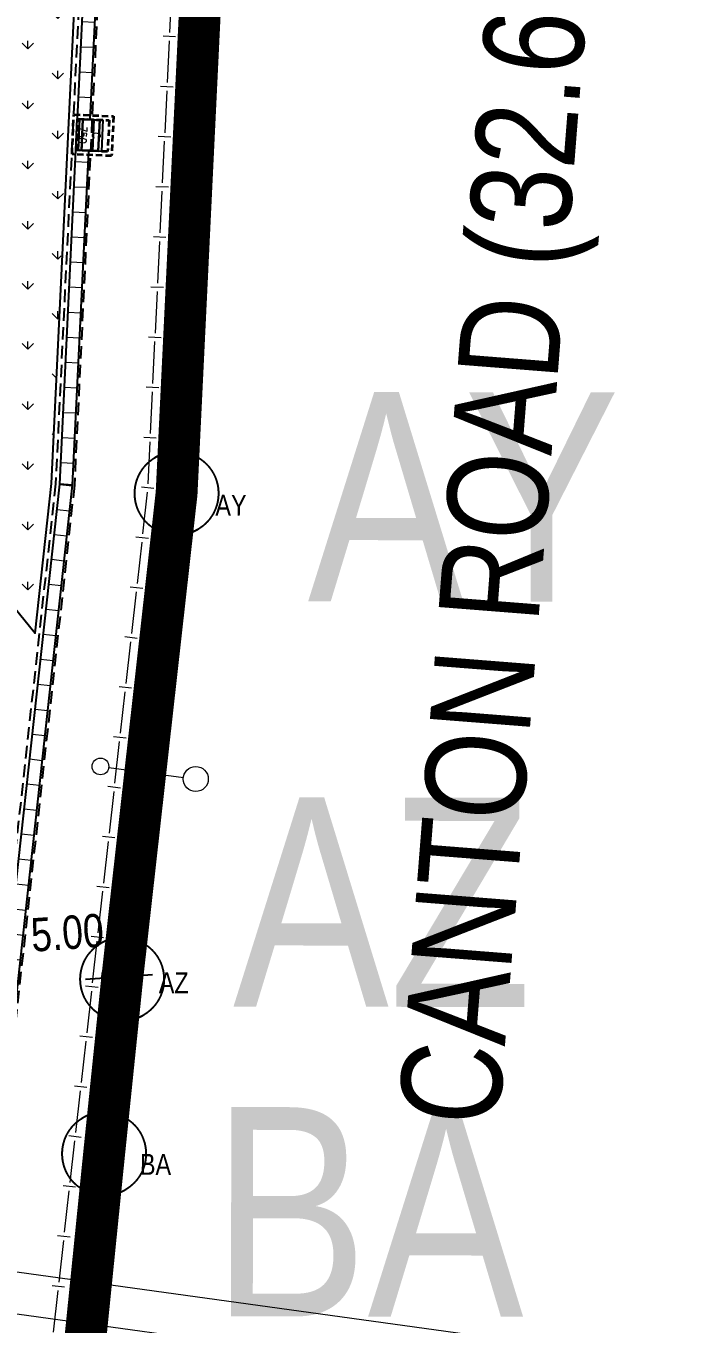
# Model space of a CAD drawing. Header units: millimetres. Extents: x 834681283 to 835686922, y 817551134 to 819407044.
# Drawn here: x 835640055 to 835655813, y 818163208 to 818194229 of the extents above; entities that cross this region are included whole.
import ezdxf
from ezdxf.enums import TextEntityAlignment as Align
from ezdxf.xclip import XClip

# ---------------------------------------------------------------- set-up
doc = ezdxf.new("R2010")
doc.units = ezdxf.units.MM
doc.header["$LTSCALE"] = 1200
doc.header["$MEASUREMENT"] = 0
doc.header["$XCLIPFRAME"] = 0
for name, pattern in [('12027_SITE$0$HIDDENX2', [0.75, 0.5, -0.25]), ('P01-MAGP-EVA-GREENERY$0$HIDDEN', [0.375, 0.25, -0.125]), ('P01-MAGP-EVA-GREENERY$0$HIDDEN2', [0.1875, 0.125, -0.0625]), ('SITE BOUNDARY$0$DASHDOT', [1, 0.5, -0.25, 0, -0.25]), ('SITE BOUNDARY$0$PHANTOM', [2.5, 1.25, -0.25, 0.25, -0.25, 0.25, -0.25])]:
    doc.linetypes.add(name, pattern=pattern)
doc.layers.get('Defpoints').update_dxf_attribs({"color": 15})
for name, color, linetype, lineweight in [('12027_SITE$0$00_Base_Plan', 8, 'Continuous', 18), ('P01-MAAN-P-EVA$0$AR-F-LEV_AR_BS_', 4, 'Continuous', 25), ('P01-MAGP-EVA-GREENERY$0$AR-HATCH_AR_', 8, 'Continuous', 13), ('P01-MAGP-EVA-GREENERY$0$DR-FLD', 8, 'Continuous', 25), ('P01-MAGP-EVA-GREENERY$0$DR-PIT', 8, 'P01-MAGP-EVA-GREENERY$0$HIDDEN2', 35), ('P01-MAGP-EVA-GREENERY$0$ROAD KERB', 3, 'Continuous', 40), ('SITE BOUNDARY$0$AR-SIMS_BL_400', 1, 'SITE BOUNDARY$0$PHANTOM', 140)]:
    doc.layers.add(name, color=color, linetype=linetype, lineweight=lineweight)
for name, color, linetype in [('P01-MAAN-P-EVA$0$AW-TXT-FS', 4, 'Continuous'), ('P01-MAGP-EVA-GREENERY$0$AR-LANDS_AR_MI_', 9, 'Continuous'), ('P01-MAGP-EVA-GREENERY$0$SURFACE CHANNEL', 8, 'Continuous'), ('SITE BOUNDARY$0$AR-SIMS_BL_SB_400', 4, 'SITE BOUNDARY$0$PHANTOM'), ('SITE BOUNDARY$0$AR-SITE-TXT_AR_BS_', 4, 'Continuous')]:
    doc.layers.add(name, color=color, linetype=linetype)
doc.layers.add('P01-MAGP-EVA-GREENERY$0$0L_UTIL_MANHOLE LID SIZE', color=8, linetype='Continuous', plot=False)
doc.styles.add('P01-MAAN-P-EVA$0$ARIAL', font='arial.ttf', dxfattribs={"width": 0.8})
doc.styles.add('P01-MAAN-P-EVA$0$RLP-SIMPLEX', font='simplex.shx', dxfattribs={"width": 0.8})
doc.styles.add('P01-MAAN-P-EVA$0$Style-Arial', font='arial.ttf')
doc.styles.add('P01-MAGP-EVA-GREENERY$0$simplex', font='SIMPLEX.shx', dxfattribs={"width": 0.8})
doc.styles.add('SITE BOUNDARY$0$CAD_2500_2.5mm', font='arial.ttf', dxfattribs={"height": 6.250000000000001})

# ---------------------------------------------------------------- blocks, each defined once
blk = doc.blocks.new('P01-MAAN-P-EVA$0$LEV1')
for p, q in [((0, 2.000000000043656), (0, -2.000000000043656)), ((-2.000000000043656, 0), (2.000000000043656, 0)), ((-0.9989641103552458, 0.04550501362336945), (0, 0.04550501362336945)), ((-0.9893575142723421, 0.1455050136255522), (0, 0.1455050136255522)), ((-0.969395320975309, 0.245505013627735), (0, 0.245505013627735)), ((0.9989641103552458, -0.04550501362336945), (0, -0.04550501362336945)), ((0.9893575142727968, -0.1455050136255522), (0, -0.1455050136255522)), ((0.969395320975309, -0.245505013627735), (0, -0.245505013627735)), ((0.9384169039385597, -0.3455050136299178), (0, -0.3455050136299178)), ((0.8952794440092475, -0.4455050136321006), (0, -0.4455050136321006)), ((0.838107558815409, -0.5455050136342834), (0, -0.5455050136342834)), ((0.7637560326502353, -0.6455050136364662), (0, -0.6455050136364662)), ((0.6665000185194003, -0.745505013638649), (0, -0.745505013638649)), ((0.5339674821098015, -0.8455050136408317), (0, -0.8455050136408317)), ((0.3256075386316297, -0.9455050136430145), (0, -0.9455050136430145))]:
    blk.add_line(p, q)
blk.add_circle((0, 0), 1.000000000021828)
blk = doc.blocks.new('P01-MAAN-P-EVA$0$F-LEV')
for p, q in [((-0.5339674821098015, 0.8455050136408317), (0, 0.8455050136408317)), ((-0.3256075386316297, 0.9455050136430145), (0, 0.9455050136430145)), ((-0.9384169039385597, 0.3455050136299178), (0, 0.3455050136299178)), ((-0.8952794440092475, 0.4455050136321006), (0, 0.4455050136321006)), ((-0.838107558815409, 0.5455050136342834), (0, 0.5455050136342834)), ((-0.7637560326502353, 0.6455050136364662), (0, 0.6455050136364662)), ((-0.6665000185194003, 0.745505013638649), (0, 0.745505013638649))]:
    blk.add_line(p, q)
blk.add_blockref('P01-MAAN-P-EVA$0$LEV1', (0, 0))
at = {"style": 'P01-MAAN-P-EVA$0$RLP-SIMPLEX', "width": 0.8}
blk.add_attdef('FFL', (1.499999999999545, 1.000000000000909), '', height=2, dxfattribs=at)
blk = doc.blocks.new('P01-MAAN-P-EVA')
at = {"layer": 'P01-MAAN-P-EVA$0$AR-F-LEV_AR_BS_'}
ref = blk.add_blockref('P01-MAAN-P-EVA$0$F-LEV', (835642278.7001215, 818171506.5827678), dxfattribs=dict(at, xscale=399.9999999886597, yscale=400.0000000000001, zscale=400.0000000000002, rotation=3.998588288781939))
ref.add_attrib('FFL', '5.00', dxfattribs={"layer": '0', "height": 799.9999999999998, "rotation": 3.998591580459447, "style": 'P01-MAAN-P-EVA$0$Style-Arial', "width": 0.8}).set_placement((835641043.9148012, 818172564.0928545), align=Align.MIDDLE)
at = {"layer": 'P01-MAAN-P-EVA$0$AW-TXT-FS', "insert": (835648960.0946434, 818168092.1649772), "char_height": 2400, "width": 78473.73806279896, "attachment_point": 1, "rotation": 85.4986947412282, "style": 'P01-MAAN-P-EVA$0$ARIAL'}
blk.add_mtext('CANTON ROAD (32.6m WIDTH)', dxfattribs=at)
blk = doc.blocks.new('12027_SITE$0$RAILING')
at = {"layer": '12027_SITE$0$00_Base_Plan'}
for p, q in [((-1.199999999953434, 0.15), (-1.199999999953434, -0.15)), ((-1.099999999976717, 0), (-0.1000000000931323, 0))]:
    blk.add_line(p, q, dxfattribs=at)
blk = doc.blocks.new('12027_SITE')
at = {"layer": '12027_SITE$0$00_Base_Plan'}
blk.add_line((835336.0532060221, 818155.7656967407), (835337.8374458973, 818155.5305012414), dxfattribs=at)
at = {"layer": '12027_SITE$0$00_Base_Plan', "linetype": '12027_SITE$0$HIDDENX2'}
blk.add_lwpolyline([(835353.4131998521, 818140.0070079088), (835329.864131505, 818143.256221638), (835330.0008129226, 818144.2468366944), (835353.5498812697, 818140.9976229653)], close=True, dxfattribs=at)
at = {"layer": '12027_SITE$0$00_Base_Plan'}
for centre, radius in [((835335.8549213074, 818155.7918342983), 0.2), ((835338.1348729695, 818155.4912949051), 0.3)]:
    blk.add_circle(centre, radius, dxfattribs=at)
at = {"layer": '12027_SITE$0$00_Base_Plan', "linetype": 'Continuous', "extrusion": (0, 0, -1)}
blk.add_arc((-835562.5124095755, 818120.9432826231), 228.0888608780303, 354.6985188886439, 7.498671088506134, dxfattribs=at)
at = {"layer": '12027_SITE$0$00_Base_Plan'}
for p, rotation in [((835337.5024753339, 818173.2350618688), 267.243464065374), ((835337.4447648494, 818172.0364503805), 267.243464065374), ((835337.3870543649, 818170.8378388921), 267.243464065374), ((835337.3293438804, 818169.6392274038), 267.243464065374), ((835337.2716333959, 818168.4406159155), 267.243464065374), ((835337.2139229114, 818167.2420044271), 267.243464065374), ((835337.156212427, 818166.0433929388), 267.243464065374), ((835337.0985019425, 818164.8447814505), 267.243464065374), ((835337.040791458, 818163.6461699621), 267.243464065374), ((835336.9830809735, 818162.4475584738), 267.243464065374), ((835336.8524472112, 818161.2546901575), 263.7503116052162), ((835336.7187224483, 818160.0621643978), 263.6018236177184), ((835336.5849976855, 818158.869638638), 263.6018236177184), ((835336.4512729227, 818157.6771128782), 263.6018236177184), ((835336.3175481597, 818156.4845871185), 263.6018236177184), ((835336.1838233968, 818155.2920613588), 263.6018236177184), ((835336.0500986339, 818154.0995355991), 263.6018236177184), ((835335.9163738709, 818152.9070098394), 263.6018236177184), ((835335.782649108, 818151.7144840797), 263.6018236177184), ((835335.6489243452, 818150.5219583199), 263.6018236177184), ((835335.5151995823, 818149.3294325601), 263.6018236177184), ((835335.3814748195, 818148.1369068003), 263.6018236177184), ((835335.2477500567, 818146.9443810405), 263.6018236177184), ((835335.1140252938, 818145.7518552807), 263.6018236177184), ((835334.980300531, 818144.5593295209), 263.6018236177184), ((835334.8465757682, 818143.3668037611), 263.6018236177184), ((835334.7128510054, 818142.1742780013), 263.6018236177184)]:
    blk.add_blockref('12027_SITE$0$RAILING', p, dxfattribs=dict(at, rotation=rotation))
blk = doc.blocks.new('SITE BOUNDARY$0$x-boundary')
at = {"layer": 'Defpoints', "color": 30, "linetype": 'SITE BOUNDARY$0$DASHDOT', "const_width": 1, "flags": 128}
blk.add_lwpolyline([(834949.3954564634, 818181.6126474156), (834966.1220000002, 818181.875), (835118.343, 818191.353), (835121.7105681469, 818191.5577918736, 0.3472249984914402), (835144.525800356, 818179.0100601336), (835205.8388638046, 818189.2638885644), (835226.760311512, 818192.7627352992, 0.04236734534605296), (835251.3438937684, 818199.0501133072), (835253.4962581748, 818199.8746463032), (835336.548, 818205.447), (835336.791, 818204.998), (835338.0059999999, 818193.445), (835338.387, 818177.043), (835337.676, 818162.317), (835336.3740000001, 818150.707), (835335.943, 818146.535), (835335.078, 818138.01), (835334.561, 818125.55), (835334.745, 818110.3709999999), (835335.806, 818094.515), (835339.776, 818071.453), (835344.225, 818019.2459999999), (835265.0079999999, 818008.1570059188), (835250.1450000006, 818006.082), (835219.5149999999, 818003.188), (835170.7829999999, 817998.958), (834937.715, 817969.156), (834936.337, 817964.5340000001), (834919.733, 817960.869036), (834910.448, 817961.875), (834892.2609999999, 817958.575), (834867.11, 817956.1579999999), (834854.7629999999, 817954.218), (834831.796, 817952.938), (834809.122, 817948.913), (834805.332, 817949.701), (834786.498, 817945.16), (834739.363, 817940.207), (834722.401, 817937.921), (834717.8940000001, 817936.6490000001), (834708.2590399999, 817935.0490000001), (834694.5809999999, 817933.5090000001), (834687.683, 817936.854), (834552.2509999999, 817919.4890000001), (834427.4809999999, 817871.8559976991), (834422.426, 817865.90602), (834398.36, 817846.373992), (834371.127, 817819.016), (834357.334, 817802.65), (834345.460018, 817778.03), (834335.418, 817757.9190000001, -0.3055422434766821), (834321.1309999999, 817746.233), (834302.565, 817746.0080385001), (834292.36, 817748.208), (834267.6009999999, 817746.622), (834095.099, 817746.458), (834084.478, 817748.7490000001), (834079.554, 817752.5240000001), (834078.066, 817752.6199630001), (834069.088, 817746.181), (834066.2109999999, 817746.056), (834061.445, 817746.7729999999), (834056.724, 817746.618), (834047.613, 817747.372), (834032.030983, 817756.594), (834014.286, 817769.672), (833995.2170000001, 817786.385), (833980.295, 817801.7629999999), (833962.533, 817823.975), (833953.531, 817838.011), (833947.358, 817854.992), (833946.924, 818070.715, -0.2154508515418256), (834003.5669999999, 818209.6619804449), (834003.5129999999, 818271.667), (834240.0059999999, 818271.9090000001), (834328.819, 818399.5030062578), (834368.25, 818372.187), (834334.0040000001, 818320.998), (834339.8389999826, 818317.115000011, -0.4149358039952789), (834340.6700001019, 818312.9480001539), (834325.1040000004, 818289.698, -0.3405885872195328), (834311.2229998113, 818285.0279999999, 0.3847237820261966), (834290.2579999996, 818276.0959999999, -0.0458058889657817), (834261.1319999867, 818214.4920000001), (834162.9800000002, 818056.875, 0.2356932062222075), (834159.885, 818024.2), (834158.3459999999, 818022.4049999999, 0.2102691850557803), (834181.316, 818000.738), (834182.8130000001, 818002.485, 0.2311735244485605), (834214.984000002, 818007.15), (834353.4700000021, 818101.5090000001, 0.02563671911603136), (834365.515999998, 818111.3049999982), (834369.3020000014, 818114.837), (834377.863, 818123.104, -0.4178936957615127), (834382.132, 818123.056), (834386.2199999987, 818118.822, 0.4262022271463924), (834389.1280000036, 818118.6900000033), (834428.7900000004, 818156.9890000001, -0.5375997577145221), (834433.6760000006, 818155.9040000001), (834433.728, 818152.4870000001), (834438.2799999999, 818169.875), (834460.8249999995, 818185.6390000001, -0.3901729404018224), (834489.6799999999, 818188.941), (834492.8119999999, 818186.375), (834497.7500000019, 818181.8120000004, 0.1251081027996165), (834546.3119999999, 818161.687), (834570.5620000005, 818158.5), (834615.0619999996, 818157.312), (834652.5619999999, 818159.937), (834669.6814234746, 818161.9059850451), (834700.2167568029, 818162.108325962), (834709.8281342128, 818162.6720262696), (834837.9847178684, 818163.5212497002, 0.02644429543037592), (834854.445244273, 818164.501851758, 0.001856966815730646), (834855.5961878177, 818164.6360715672, 0.05525627884412565), (834860.3160539342, 818165.7422156282, 0.2310861750518882), (834874.0166033007, 818180.130981288), (834880.6890000012, 818180.535), (834904.7433445249, 818180.9122877186, 0.07731153682373477), (834909.1861099771, 818172.2806775658, 0.2675364860743751), (834920.0296747052, 818167.4602500092, 0.03637713302788992), (834937.2444777816, 818170.5438335758, 0.2494171956158532)], format="xyb", close=True, dxfattribs=at)
at = {"layer": 'Defpoints', "color": 30}
for centre in [(835337.6760000166, 818162.317299989), (835336.3740000167, 818150.7072999891), (835335.9430000166, 818146.535299989)]:
    blk.add_circle(centre, 1, dxfattribs=at)
at = {"layer": 'Defpoints', "color": 30, "style": 'SITE BOUNDARY$0$CAD_2500_2.5mm', "oblique": 359.9999987515612, "width": 0.8}
for s, p in [('AY', (835340.8118121208, 818159.7401569746)), ('AZ', (835339.0259521211, 818150.0535641831)), ('BA', (835338.5181763998, 818142.652389589))]:
    blk.add_text(s, height=5, rotation=359.909184058951, dxfattribs=at).set_placement(p)
blk = doc.blocks.new('SITE BOUNDARY')
at = {"layer": 'SITE BOUNDARY$0$AR-SIMS_BL_400', "ltscale": 3, "const_width": 0.2}
blk.add_lwpolyline([(835205.967713655, 818187.3215969054), (835227.4017731363, 818191.1423574201, 0.04919379695137301), (835256.6874020555, 818199.3961517689), (835258.8234410972, 818200.232073454), (835285.938085068, 818202.0513295376), (835285.9727178891, 818201.4156632093), (835309.2716431464, 818202.6718212748), (835309.2208451042, 818203.6140114499), (835336.548215934, 818205.4478256224), (835336.7910000669, 818204.998000004), (835338.0060000003, 818193.445), (835338.3870000002, 818177.043), (835337.6760000006, 818162.317), (835336.3740000002, 818150.7069999996), (835335.9430000004, 818146.5350000003), (835335.0780000007, 818138.0100000005), (835334.5610000003, 818125.5499999999), (835334.7450000006, 818110.3709999997), (835335.6156377018, 818097.3093875501), (835212.7614046936, 818088.7203368283)], format="xyb", close=True, dxfattribs=at)
at = {"layer": 'SITE BOUNDARY$0$AR-SIMS_BL_400', "color": 4}
for centre in [(835337.6760000669, 818162.317000004), (835336.3740000675, 818150.707000004), (835335.9430000671, 818146.5350000041)]:
    blk.add_circle(centre, 0.4, dxfattribs=at)
at = {"layer": 'SITE BOUNDARY$0$AR-SIMS_BL_SB_400', "ltscale": 5, "const_width": 0.5}
blk.add_lwpolyline([(835144.6618437314, 818176.3934268437), (835227.4017731363, 818191.1423574201, 0.0491937969499723), (835256.6874020555, 818199.3961517689), (835258.8234410972, 818200.232073454), (835285.938085068, 818202.0513295376), (835285.9727178891, 818201.4156632093), (835309.2716431464, 818202.6718212748), (835309.2208451042, 818203.6140114499), (835336.548215934, 818205.4478256224), (835336.7910000669, 818204.998000004), (835338.0060000003, 818193.445), (835338.3870000002, 818177.043), (835337.6760000006, 818162.317), (835336.3740000002, 818150.7069999996), (835335.9430000004, 818146.5350000003), (835335.0780000007, 818138.0100000005), (835334.5610000003, 818125.5499999999), (835334.7450000006, 818110.3709999997), (835335.6156373599, 818097.309387531), (835335.806, 818094.515), (835339.776, 818071.453)], format="xyb", dxfattribs=at)
at = {"layer": 'Defpoints'}
blk.add_blockref('SITE BOUNDARY$0$x-boundary', (-7.830330895686188e-06, 7.990685761072314e-06), dxfattribs=at)
at = {"layer": 'SITE BOUNDARY$0$AR-SITE-TXT_AR_BS_', "color": 4, "style": 'SITE BOUNDARY$0$CAD_2500_2.5mm', "oblique": 359.9999987515612, "width": 0.8}
for s, p in [('AY', (835338.6033416933, 818161.7833710283)), ('AZ', (835337.2509907648, 818150.37347717)), ('BA', (835336.7989057227, 818146.0328421146))]:
    blk.add_text(s, height=0.5, rotation=359.9091840593211, dxfattribs=at).set_placement(p)
blk = doc.blocks.new('P01-MAGP-EVA-GREENERY$0$CATCHPIT COVER')
at = {"layer": 'Defpoints', "ltscale": 25.4}
for points in [[(-0.5826596021652222, 1.311302185058594e-06), (749.4173398017883, 9.5367431640625e-07), (749.417339682579, -74.99999916553497), (-0.5826596021652222, -74.99999916553497)], [(-0.5826598405838013, -74.99999976158142), (749.4173398017883, -74.99999940395355), (749.4173395633698, -474.9999996423721), (-0.5826600790023804, -474.9999997615814)], [(7.417340040206909, -82.99999976158142), (741.4173400402069, -82.99999940395355), (741.4173398017883, -466.9999997615814), (7.41733980178833, -466.9999998807907)], [(-0.5826601982116699, -475.0000001192093), (749.417339682579, -475.0000002384186), (749.4173398017883, -550.0000002384186), (-0.5826601982116699, -550.0000004768372)]]:
    blk.add_lwpolyline(points, close=True, dxfattribs=at)
for points in [[(599.4173409938812, -75.00000071525574), (674.4173412322998, -75.00000071525574)], [(599.4173407554626, -475.0000003576279), (674.4173412322998, -475.0000001192093)]]:
    blk.add_lwpolyline(points, dxfattribs=at)
at = {"layer": 'P01-MAGP-EVA-GREENERY$0$0L_UTIL_MANHOLE LID SIZE', "ltscale": 25.4}
for points in [[(149.4173415899277, -75), (74.4173412322998, -75.00000071525574)], [(149.4173413515091, -475.0000005960464), (74.4173413515091, -475.0000002384186)]]:
    blk.add_lwpolyline(points, dxfattribs=at)
at = {"layer": 'P01-MAGP-EVA-GREENERY$0$DR-PIT', "linetype": 'P01-MAGP-EVA-GREENERY$0$HIDDEN2'}
for points in [[(849.4322682970418, -699.9894439444189), (-100.5826595862707, -700.0897376228927), (-100.5826597373114, 250.2770612496669), (849.2907991570135, 247.6489475879261)], [(749.4173401594162, -600.0000020265579), (-0.5826596021652222, -600.0791800022125), (-0.5826597213745117, 149.9999980926514), (749.3056854009628, 147.92520403862)]]:
    blk.add_lwpolyline(points, close=True, dxfattribs=at)
at = {"layer": 'Defpoints', "ltscale": 25.4, "insert": (376.9602319002151, -305.1744832992554), "char_height": 199.9999999999999, "attachment_point": 5, "style": 'P01-MAGP-EVA-GREENERY$0$simplex'}
blk.add_mtext_dynamic_manual_height_columns('C\\P750', width=936.644001029827, gutter_width=2.5, heights=[0], dxfattribs=at)
blk = doc.blocks.new('P01-MAGP-EVA-GREENERY')
at = {"layer": 'P01-MAGP-EVA-GREENERY$0$AR-HATCH_AR_'}
h = blk.add_hatch(dxfattribs=at)
h.set_pattern_fill('GRASS', color=256, scale=40, style=0)
h.set_pattern_definition([(90, (-18711.63412451744, -323.1979193687439), (-718.4204896000002, 718.4204896000003), [190.5, -1246.3409792]), (45.00000000000001, (-18711.63412451744, -323.1979193687439), (-718.4204896855327, 718.4204896855334), [190.5, -825.5000000000006]), (135, (-18711.63412451744, -323.1979193687439), (-718.4204896855334, -718.4204896855327), [190.5, -825.5000000000006])])
edge = h.paths.add_edge_path()
edge.add_line((835335292.2712258, 818175153.3878969), (835333723.451291, 818175043.7137378))
edge.add_line((835333723.451291, 818175043.7137378), (835333568.3063005, 818177263.3001584))
edge.add_line((835333568.3063005, 818177263.3001584), (835332651.5302926, 818177199.2192091))
edge.add_line((835332651.5302926, 818177199.2192091), (835332379.5539614, 818181089.7001171))
edge.add_line((835332379.5539614, 818181089.7001171), (835335296.9321941, 818181293.6502311))
edge.add_line((835335296.9321941, 818181293.6502311), (835335235.6492873, 818183523.7926437))
edge.add_line((835335235.6492873, 818183523.7926437), (835324215.1855614, 818174600.3753556))
edge.add_arc((835325473.7599932, 818173046.0297059), 1999.99999978098, 128.997554178979, 218.9975794825329)
edge.add_line((835323919.4148993, 818171787.4545877), (835326458.2359874, 818168652.0008192))
edge.add_line((835326458.2359874, 818168652.0008192), (835327002.2559634, 818169092.5011271))
edge.add_line((835327002.2559634, 818169092.5011271), (835329771.1199726, 818165672.9409074))
edge.add_line((835329771.1199726, 818165672.9409074), (835329227.1012503, 818165232.4416142))
edge.add_line((835329227.1012503, 818165232.4416142), (835329856.3888104, 818164455.2690674))
edge.add_line((835329856.3888104, 818164455.2690674), (835330400.4072459, 818164895.7681284))
edge.add_line((835330400.4072459, 818164895.7681284), (835333169.2712555, 818161476.2079086))
edge.add_line((835333169.2712555, 818161476.2079086), (835332625.2540731, 818161035.7098633))
edge.add_line((835332625.2540731, 818161035.7098633), (835334291.3275766, 818158978.1027039))
edge.add_line((835334291.3275766, 818158978.1027039), (835334683.9138342, 818162553.2881154))
edge.add_line((835334683.9138342, 818162553.2881154), (835335292.2712258, 818175153.3878969))
h = blk.add_hatch(dxfattribs=at)
h.set_pattern_fill('_USER', color=256, scale=600, angle=90, style=0, pattern_type=0)
h.set_pattern_definition([(177.2357946116479, (835335304.9104294, 818171268.0068337), (-28.93546339320809, -599.3018763179541), [])])
h.paths.add_polyline_path([(835335304.9104294, 818171268.0068337), (835335585.4306041, 818177078.0491704), (835335885.5987616, 818177074.2939028), (835335604.6229823, 818171254.815255)])
h = blk.add_hatch(dxfattribs=at)
h.set_pattern_fill('_USER', color=256, scale=600, angle=90, style=0, pattern_type=0)
h.set_pattern_definition([(177.235794611093, (835335182.5948737, 818162513.9067644), (-28.93546339901218, -599.3018763176749), [])])
h.paths.add_polyline_path([(835335568.4533249, 818170505.6811162), (835335182.5948737, 818162513.9067644), (835334883.3862497, 818162537.5355747), (835335268.7407715, 818170518.872694)])
h = blk.add_hatch(dxfattribs=at)
h.set_pattern_fill('_USER', color=256, scale=600, angle=90.00000000000001, style=0, pattern_type=0)
h.set_pattern_definition([(173.7335346209377, (835335182.5948735, 818162513.9067641), (-65.49152242178398, -596.415006929636), [])])
h.paths.add_polyline_path([(835333456.8118638, 818146797.6301048), (835333158.4692794, 818146829.1457158), (835334883.3862497, 818162537.5355748), (835335182.5948737, 818162513.9067645)])
blk.add_lwpolyline([(835336548.2159352, 818205447.8256238), (835336791.0000678, 818204998.0000055), (835338006.0000677, 818193445.000006), (835338387.0000678, 818177043.0000056), (835337676.0000678, 818162317.0000048), (835336374.000069, 818150707.0000061), (835335943.0000682, 818146535.0000048), (835335078.000002, 818138010.0000019), (835334561.0000678, 818125550.0000057), (835334745.0000684, 818110371.0000049), (835335444.8404423, 818099871.749027)], dxfattribs=at)
at = {"layer": 'P01-MAGP-EVA-GREENERY$0$AR-LANDS_AR_MI_'}
blk.add_lwpolyline([(835335296.9321942, 818181293.6502311), (835335235.6492873, 818183523.7926437), (835324215.1855618, 818174600.3753563, 0.4142136917371972), (835323919.4148993, 818171787.4545877), (835326458.2359874, 818168652.0008192), (835327002.2559634, 818169092.5011271), (835329771.1199726, 818165672.9409074), (835329227.1012503, 818165232.4416142), (835329856.3888104, 818164455.2690674), (835330400.4072459, 818164895.7681284), (835333169.2712555, 818161476.2079086), (835332625.2540731, 818161035.7098633), (835334291.3275766, 818158978.1027039), (835334683.9138342, 818162553.2881154), (835335292.2712258, 818175153.3878969), (835333723.451291, 818175043.7137378), (835333568.3063005, 818177263.3001584), (835332651.5302926, 818177199.2192091), (835332379.5539614, 818181089.7001171)], format="xyb", close=True, dxfattribs=at)
at = {"layer": 'P01-MAGP-EVA-GREENERY$0$DR-FLD', "ltscale": 0.15}
for points in [[(835335304.9104294, 818171268.0068337), (835335585.4306041, 818177078.0491704), (835335885.5987616, 818177074.2939028), (835335604.6229823, 818171254.815255)], [(835335568.4533249, 818170505.6811162), (835335182.5948737, 818162513.9067644), (835334883.3862497, 818162537.5355747), (835335268.7407715, 818170518.872694)], [(835333456.8118638, 818146797.6301048), (835333158.4692794, 818146829.1457158), (835334883.3862497, 818162537.5355748), (835335182.5948737, 818162513.9067645)]]:
    blk.add_lwpolyline(points, close=True, dxfattribs=at)
at = {"layer": 'P01-MAGP-EVA-GREENERY$0$DR-FLD', "ltscale": 25.4}
blk.add_lwpolyline([(835335296.9178303, 818171268.3586206), (835335696.5309441, 818171250.7700081), (835335663.5522984, 818170501.4954206), (835335263.9391838, 818170519.084032)], close=True, dxfattribs=at)
at = {"layer": 'P01-MAGP-EVA-GREENERY$0$ROAD KERB', "color": 3, "linetype": 'Continuous', "lineweight": 30}
blk.add_line((835336374.0035146, 818150707.3664751), (835336374.0020087, 818150707.355308), dxfattribs=at)
at = {"layer": 'P01-MAGP-EVA-GREENERY$0$SURFACE CHANNEL', "linetype": 'P01-MAGP-EVA-GREENERY$0$HIDDEN'}
for points in [[(835335615.8322738, 818190840.7798926), (835335935.6267872, 818177073.668026), (835335232.4629768, 818162509.9686291), (835333506.5356266, 818146792.3774958), (835332633.1365863, 818138184.6014789), (835332110.3841325, 818125585.9623946), (835332295.9885448, 818110274.6071665), (835333093.3134983, 818098312.8582946), (835329432.6980637, 818098139.1564573), (835329330.3392849, 818100293.1886384)], [(835335166.074069, 818190825.1448061), (835335485.3745525, 818177079.3009275), (835334783.6500418, 818162545.4118456), (835333059.0217515, 818146839.6509229), (835332184.0800407, 818138216.6711372), (835331660.2710016, 818125592.5677303), (835331846.170101, 818110256.902361), (835332613.8025352, 818098740.6110982), (835329860.8325741, 818098609.9784348), (835329779.8320683, 818100314.5483625)]]:
    blk.add_lwpolyline(points, dxfattribs=at)
at = {"layer": 'P01-MAGP-EVA-GREENERY$0$DR-PIT', "rotation": 267.4798044071021}
blk.add_blockref('P01-MAGP-EVA-GREENERY$0$CATCHPIT COVER', (835335912.7622491, 818171240.0732654), dxfattribs=at)

msp = doc.modelspace()

# ---------------------------------------------------------------- block references
ref = msp.add_blockref('12027_SITE', (305980.3518221378, 20741.31446456909), dxfattribs=dict(xscale=1000, yscale=1000, zscale=1000))
XClip(ref).set_block_clipping_path([(835171.4179906907, 818003.0079180738), (835380.9419443216, 818241.1415228392)])
ref = msp.add_blockref('SITE BOUNDARY', (305980.3518221378, 20741.31446456909), dxfattribs=dict(xscale=1000, yscale=1000, zscale=1000))
XClip(ref).set_block_clipping_path([(835171.4179906907, 818003.0079180738), (835381.5676709538, 818003.0079180738), (835380.9419443216, 818241.1415228392), (835171.4179906907, 818241.1415228392)])
ref = msp.add_blockref('P01-MAGP-EVA-GREENERY', (305980.3518218994, 20741.31446480751))
XClip(ref).set_block_clipping_path([(835304579.184374, 818174710.1626656), (835305796.165823, 818174873.3149368), (835307662.0338197, 818174689.8070786), (835310520.3633885, 818174065.1796945), (835313081.8681743, 818173026.565997), (835315581.7919986, 818171259.1109881), (835317651.2761323, 818169000.3924677), (835319046.8494221, 818167007.0337248), (835320133.4085228, 818164236.8954862), (835320669.2049217, 818161588.339545), (835320843.1778568, 818158211.368624), (835320023.4914253, 818155637.3225639), (835307775.6753732, 818112927.0695825), (835307486.5656325, 818111403.7745718), (835306472.3023188, 818108849.5676203), (835303557.4701333, 818104111.4948183), (835299124.0129836, 818101088.6384549), (835297415.7114913, 818099718.8653644), (835294427.9237889, 818098869.5449544), (835299696.7221286, 818083540.2194344), (835299696.7221286, 818003007.9180738), (835381567.6709538, 818003007.9180738), (835381567.6709538, 818241141.5228392), (835171417.9906907, 818241141.5228392), (835171417.9906907, 818003007.9180738), (835299646.7221286, 818003007.9180738), (835299646.7221286, 818083531.8665625), (835294380.6194693, 818098853.3491247), (835289071.6246588, 818097781.3911836), (835244007.6001352, 818094631.0239012), (835243402.3726704, 818094599.0591453), (835242636.0318141, 818094583.6296563), (835241827.5000405, 818094619.5304664), (835240278.7908783, 818094803.1013474), (835238615.9808831, 818095198.6516088), (835236837.1062446, 818095894.4355551), (835235914.818166, 818096333.9795084), (835235308.0351869, 818096662.1879468), (835233986.3356233, 818097536.8864938), (835232722.909551, 818098548.7006296), (835231238.5995908, 818100145.3524557), (835230243.8710234, 818101523.0034088), (835229459.3735335, 818102997.1350085), (835228749.5628562, 818104567.991932), (835228038.0088664, 818107442.8705243), (835228019.3892208, 818108529.8695997), (835224832.3401604, 818154118.6039063), (835224786.1936965, 818154547.7584285), (835224773.2807815, 818155026.8918852), (835224783.5408298, 818155896.2038279), (835224816.9600604, 818156261.0471077), (835224880.3945836, 818156930.3651428), (835224980.8038678, 818157693.5020338), (835225188.0995655, 818158657.4187651), (835225368.2602261, 818159369.90378), (835225838.1759521, 818160711.976452), (835226139.2108691, 818161405.4137219), (835226545.7954304, 818162235.3437661), (835227243.4511546, 818163421.3939792), (835227831.7674248, 818164241.3849411), (835228201.1016024, 818164708.4587804), (835228901.1138991, 818165512.979474), (835229693.714691, 818166280.4427017), (835231339.2155919, 818167719.4297662), (835233198.9440969, 818168772.0604982), (835234724.5905447, 818169505.6878428), (835236291.5872612, 818169941.2428173), (835238731.1858591, 818170106.814821)])

# ---------------------------------------------------------------- next in the draw order: block references
msp.add_blockref('P01-MAAN-P-EVA', (2.384185791015625e-07, -2.384185791015625e-07))

doc.saveas('drawing.dxf')
